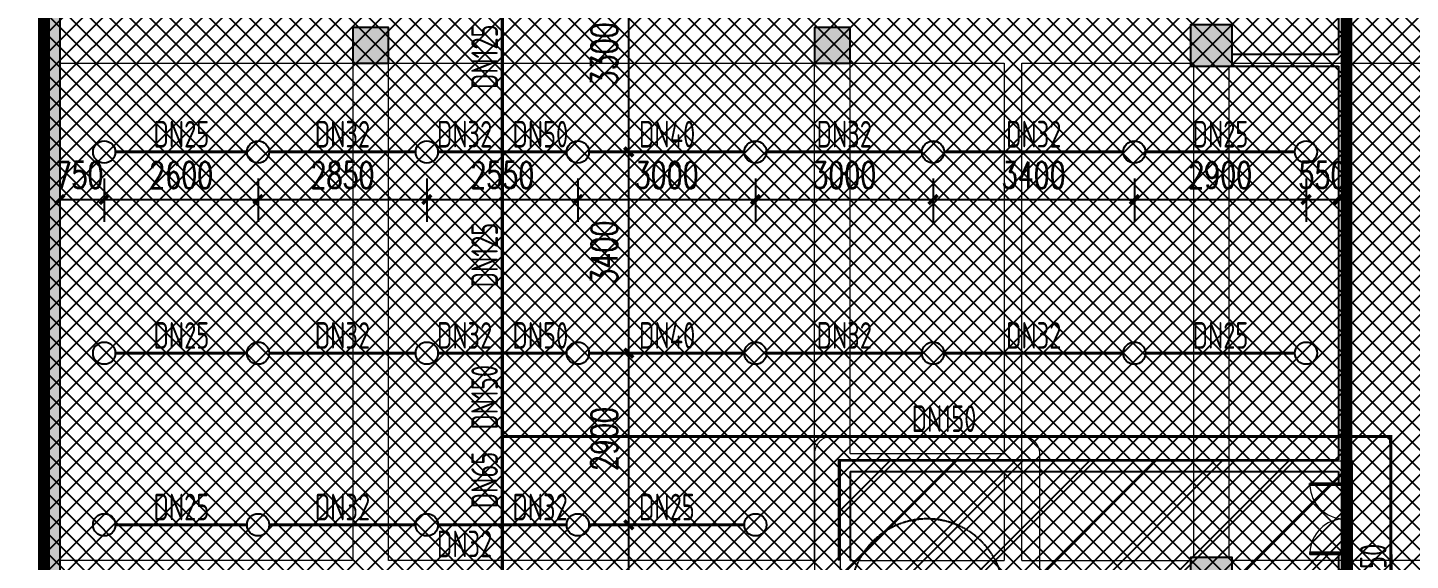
# Model space of a CAD drawing. Extents: x 6824721 to 16538177, y 2478193 to 6665639.
# Drawn here: x 8702771 to 8726125, y 2829001 to 2838001 of the extents above; entities that cross this region are included whole.
import ezdxf

# ---------------------------------------------------------------- set-up
doc = ezdxf.new("R2010")
doc.units = 0
doc.header["$LTSCALE"] = 10
doc.linetypes.add('DASH', pattern=[0.35, 0.25, -0.1])
for name, color, linetype in [('0-wo', 8, 'Continuous'), ('PUB_HATCH', 8, 'Continuous'), ('S-梁-虚线', 4, 'DASH'), ('W-EQUIP_喷头', 7, 'Continuous'), ('W-PIPE-喷淋中', 6, 'Continuous'), ('W-TEXT_喷淋', 7, 'Continuous'), ('W-TWT_DIM', 3, 'Continuous'), ('WALL', 9, 'Continuous')]:
    doc.layers.add(name, color=color, linetype=linetype)
doc.layers.add('钢梁', color=141, linetype='Continuous', lineweight=18)
doc.styles.add('8B2_02', font='tssdeng.shx', dxfattribs={"width": 0.7, "bigfont": 'TSSDCHN.shx'})
doc.styles.add('_TCH_DIM_T3', font='SIMPLEX', dxfattribs={"width": 0.705882, "bigfont": 'GBCBIG'})
doc.dimstyles.new('_TWT_ARCH&&150', dxfattribs={"dimtxt": 446.25, "dimasz": 150, "dimexe": 375, "dimexo": 450, "dimgap": 189.375, "dimtad": 1, "dimdec": 0, "dimzin": 0, "dimdsep": 46, "dimtxsty": '_TCH_DIM_T3', "dimblk": 'ARCHTICK', "dimcen": 0.09, "dimclrt": 7, "dimazin": 2, "dimtfac": 1, "dimtdec": 0, "dimtix": 1, "dimtmove": 2, "dimatfit": 3, "dimfxl": 0, "dimtolj": 1, "dimtzin": 0, "dimarcsym": 0})

# ---------------------------------------------------------------- blocks, each defined once
blk = doc.blocks.new('_FZH')
blk.add_lwpolyline([(-0.5, -0.5), (0.5, -0.5), (0.5, 0.5), (-0.5, 0.5)], close=True)
at = {"layer": 'PUB_HATCH'}
blk.add_solid([(-0.5, -0.5), (0.5, -0.5), (-0.5, 0.5), (0.5, 0.5)], dxfattribs=at)
blk = doc.blocks.new('$DorLib2D$00000002')
for p, q in [((-0.5, 0), (-0.5, 0.4875)), ((-0.475, 0.4875), (-0.5, 0.4875)), ((-0.475, 0), (-0.475, 0.4875)), ((0.475, 0), (0.475, 0.4875)), ((0.475, 0.4875), (0.5, 0.4875)), ((0.5, 0), (0.5, 0.4875)), ((-0.5, 0), (-0.475, 0)), ((0.5, 0), (0.475, 0))]:
    blk.add_line(p, q)
at = {"lineweight": 13}
for centre, start, end in [((-0.4875, 0), 0, 88.53072), ((0.4875, 0), 91.46928, 180)]:
    blk.add_arc(centre, 0.4875, start, end, dxfattribs=at)
blk = doc.blocks.new('jkytk')
h = blk.add_hatch()
h.set_pattern_fill('ANSI31', color=252, scale=500)
h.set_pattern_definition([(45, (8493122.4, 3120586.9), (-561.266, 561.266), [])])
h.paths.add_polyline_path([(8419764, 2839327), (8411114, 2839327), (8411114, 2832927), (8414114, 2832927), (8414114, 2836977), (8419764, 2836977)])
at = {"color": 1, "const_width": 20}
blk.add_lwpolyline([(8419764, 2839327), (8411114, 2839327), (8411114, 2832927), (8414114, 2832927), (8414114, 2836977), (8419764, 2836977)], close=True, dxfattribs=at)
at = {"layer": 'WALL', "color": 1, "const_width": 200}
for points in [[(8397664, 2936327), (8397664, 2880827), (8403014, 2880827), (8403014, 2877127), (8414015, 2877127), (8414015, 2855577), (8419664, 2855577), (8419664, 2833027), (8414964, 2833027), (8414964, 2828577), (8419664, 2828577), (8419664, 2819527)], [(8403014, 2880827), (8397664, 2880827), (8397664, 2833027), (8419664, 2833027), (8419664, 2855577), (8414015, 2855577), (8414015, 2877127), (8403014, 2877127), (8403014, 2880827)]]:
    blk.add_lwpolyline(points, dxfattribs=at)
blk = doc.blocks.new('LIANGMOBAN')
at = {"layer": 'S-梁-虚线', "color": 8, "lineweight": 18}
for p, q in [((1833841, 123428), (1838791, 123428)), ((1838791, 123428), (1838791, 115028)), ((1839391, 115028), (1839391, 123428)), ((1839391, 123428), (1846591, 123428)), ((1846591, 115028), (1846591, 123428)), ((1847191, 123428), (1849791, 123428)), ((1847191, 116828), (1847191, 123428)), ((1849791, 123428), (1849791, 116828)), ((1850091, 115028), (1850091, 123428)), ((1850091, 123428), (1852941, 123428)), ((1852991, 123378), (1852991, 115078)), ((1853591, 115078), (1853591, 123378)), ((1853641, 123428), (1861266, 123428)), ((1849791, 116828), (1847191, 116828)), ((1847191, 115028), (1847191, 116528)), ((1847191, 116528), (1849791, 116528)), ((1849791, 116528), (1849791, 115028)), ((1838791, 115028), (1833841, 115028)), ((1846591, 115028), (1839391, 115028)), ((1847191, 115028), (1849791, 115028)), ((1850091, 115028), (1852941, 115028)), ((1861316, 115028), (1853641, 115028))]:
    blk.add_line(p, q, dxfattribs=at)
blk = doc.blocks.new('_ArchTick')
at = {"color": 0, "linetype": 'ByBlock', "const_width": 0.4}
blk.add_lwpolyline([(-0.5, -0.5), (0.5, 0.5)], dxfattribs=at)
blk = doc.blocks.new('*D681')
at = {"layer": 'Defpoints', "color": 0, "transparency": 16777216}
for p in [(8712444, 2829601), (8712925, 2829601), (8712444, 2826201)]:
    blk.add_point(p, dxfattribs=at)
at = {"layer": 'W-TWT_DIM', "color": 0, "lineweight": -2, "transparency": 16777216}
for p, q in [((8712894, 2829601), (8713300, 2829601)), ((8712925, 2826201), (8712925, 2829601)), ((8712894, 2826201), (8713300, 2826201))]:
    blk.add_line(p, q, dxfattribs=at)
at = {"layer": 'W-TWT_DIM', "color": 0, "lineweight": -2, "transparency": 16777216, "xscale": 150, "yscale": 150, "zscale": 150}
for p, rotation in [((8712925, 2829601), 90), ((8712925, 2826201), 270)]:
    blk.add_blockref('_ArchTick', p, dxfattribs=dict(at, rotation=rotation))
at = {"layer": 'W-TWT_DIM', "color": 7, "transparency": 16777216, "insert": (8712512, 2827901), "char_height": 446.2, "attachment_point": 5, "rotation": 90, "style": '_TCH_DIM_T3'}
blk.add_mtext('\\A1;3400', dxfattribs=at)
blk = doc.blocks.new('*D682')
at = {"layer": 'Defpoints', "color": 0, "transparency": 16777216}
for p in [(8712444, 2832501), (8712925, 2832501), (8712444, 2829601)]:
    blk.add_point(p, dxfattribs=at)
at = {"layer": 'W-TWT_DIM', "color": 0, "lineweight": -2, "transparency": 16777216}
for p, q in [((8712894, 2832501), (8713300, 2832501)), ((8712925, 2829601), (8712925, 2832501)), ((8712894, 2829601), (8713300, 2829601))]:
    blk.add_line(p, q, dxfattribs=at)
at = {"layer": 'W-TWT_DIM', "color": 0, "lineweight": -2, "transparency": 16777216, "xscale": 150, "yscale": 150, "zscale": 150}
for p, rotation in [((8712925, 2832501), 90), ((8712925, 2829601), 270)]:
    blk.add_blockref('_ArchTick', p, dxfattribs=dict(at, rotation=rotation))
at = {"layer": 'W-TWT_DIM', "color": 7, "transparency": 16777216, "insert": (8712512, 2831051), "char_height": 446.2, "attachment_point": 5, "rotation": 90, "style": '_TCH_DIM_T3'}
blk.add_mtext('\\A1;2900', dxfattribs=at)
blk = doc.blocks.new('*D683')
at = {"layer": 'Defpoints', "color": 0, "transparency": 16777216}
for p in [(8712444, 2835901), (8712925, 2835901), (8712444, 2832501)]:
    blk.add_point(p, dxfattribs=at)
at = {"layer": 'W-TWT_DIM', "color": 0, "lineweight": -2, "transparency": 16777216}
for p, q in [((8712894, 2835901), (8713300, 2835901)), ((8712925, 2832501), (8712925, 2835901)), ((8712894, 2832501), (8713300, 2832501))]:
    blk.add_line(p, q, dxfattribs=at)
at = {"layer": 'W-TWT_DIM', "color": 0, "lineweight": -2, "transparency": 16777216, "xscale": 150, "yscale": 150, "zscale": 150}
for p, rotation in [((8712925, 2835901), 90), ((8712925, 2832501), 270)]:
    blk.add_blockref('_ArchTick', p, dxfattribs=dict(at, rotation=rotation))
at = {"layer": 'W-TWT_DIM', "color": 7, "transparency": 16777216, "insert": (8712512, 2834201), "char_height": 446.2, "attachment_point": 5, "rotation": 90, "style": '_TCH_DIM_T3'}
blk.add_mtext('\\A1;3400', dxfattribs=at)
blk = doc.blocks.new('*D684')
at = {"layer": 'Defpoints', "color": 0, "transparency": 16777216}
for p in [(8712444, 2839201), (8712925, 2839201), (8712444, 2835901)]:
    blk.add_point(p, dxfattribs=at)
at = {"layer": 'W-TWT_DIM', "color": 0, "lineweight": -2, "transparency": 16777216}
for p, q in [((8712894, 2839201), (8713300, 2839201)), ((8712925, 2835901), (8712925, 2839201)), ((8712894, 2835901), (8713300, 2835901))]:
    blk.add_line(p, q, dxfattribs=at)
at = {"layer": 'W-TWT_DIM', "color": 0, "lineweight": -2, "transparency": 16777216, "xscale": 150, "yscale": 150, "zscale": 150}
for p, rotation in [((8712925, 2839201), 90), ((8712925, 2835901), 270)]:
    blk.add_blockref('_ArchTick', p, dxfattribs=dict(at, rotation=rotation))
at = {"layer": 'W-TWT_DIM', "color": 7, "transparency": 16777216, "insert": (8712512, 2837551), "char_height": 446.2, "attachment_point": 5, "rotation": 90, "style": '_TCH_DIM_T3'}
blk.add_mtext('\\A1;3300', dxfattribs=at)
blk = doc.blocks.new('*D1381')
at = {"layer": 'Defpoints', "color": 0, "transparency": 16777216}
for p in [(8703314, 2835901), (8704064, 2835901), (8704064, 2835097)]:
    blk.add_point(p, dxfattribs=at)
at = {"layer": 'W-TWT_DIM', "color": 0, "lineweight": -2, "transparency": 16777216}
for p, q in [((8703314, 2835451), (8703314, 2834722)), ((8704064, 2835451), (8704064, 2834722)), ((8703314, 2835097), (8704064, 2835097))]:
    blk.add_line(p, q, dxfattribs=at)
at = {"layer": 'W-TWT_DIM', "color": 0, "lineweight": -2, "transparency": 16777216, "xscale": 150, "yscale": 150, "zscale": 150, "rotation": 180}
blk.add_blockref('_ArchTick', (8703314, 2835097), dxfattribs=at)
at = {"layer": 'W-TWT_DIM', "color": 0, "lineweight": -2, "transparency": 16777216, "xscale": 150, "yscale": 150, "zscale": 150}
blk.add_blockref('_ArchTick', (8704064, 2835097), dxfattribs=at)
at = {"layer": 'W-TWT_DIM', "color": 7, "transparency": 16777216, "insert": (8703646, 2835510), "char_height": 446.2, "attachment_point": 5, "style": '_TCH_DIM_T3'}
blk.add_mtext('\\A1;750', dxfattribs=at)
blk = doc.blocks.new('*D1382')
at = {"layer": 'Defpoints', "color": 0, "transparency": 16777216}
for p in [(8704064, 2835901), (8706664, 2835901), (8706664, 2835097)]:
    blk.add_point(p, dxfattribs=at)
at = {"layer": 'W-TWT_DIM', "color": 0, "lineweight": -2, "transparency": 16777216}
for p, q in [((8704064, 2835451), (8704064, 2834722)), ((8706664, 2835451), (8706664, 2834722)), ((8704064, 2835097), (8706664, 2835097))]:
    blk.add_line(p, q, dxfattribs=at)
at = {"layer": 'W-TWT_DIM', "color": 0, "lineweight": -2, "transparency": 16777216, "xscale": 150, "yscale": 150, "zscale": 150, "rotation": 180}
blk.add_blockref('_ArchTick', (8704064, 2835097), dxfattribs=at)
at = {"layer": 'W-TWT_DIM', "color": 0, "lineweight": -2, "transparency": 16777216, "xscale": 150, "yscale": 150, "zscale": 150}
blk.add_blockref('_ArchTick', (8706664, 2835097), dxfattribs=at)
at = {"layer": 'W-TWT_DIM', "color": 7, "transparency": 16777216, "insert": (8705364, 2835510), "char_height": 446.2, "attachment_point": 5, "style": '_TCH_DIM_T3'}
blk.add_mtext('\\A1;2600', dxfattribs=at)
blk = doc.blocks.new('*D1383')
at = {"layer": 'Defpoints', "color": 0, "transparency": 16777216}
for p in [(8706664, 2835901), (8709514, 2835901), (8709514, 2835097)]:
    blk.add_point(p, dxfattribs=at)
at = {"layer": 'W-TWT_DIM', "color": 0, "lineweight": -2, "transparency": 16777216}
for p, q in [((8706664, 2835451), (8706664, 2834722)), ((8709514, 2835451), (8709514, 2834722)), ((8706664, 2835097), (8709514, 2835097))]:
    blk.add_line(p, q, dxfattribs=at)
at = {"layer": 'W-TWT_DIM', "color": 0, "lineweight": -2, "transparency": 16777216, "xscale": 150, "yscale": 150, "zscale": 150, "rotation": 180}
blk.add_blockref('_ArchTick', (8706664, 2835097), dxfattribs=at)
at = {"layer": 'W-TWT_DIM', "color": 0, "lineweight": -2, "transparency": 16777216, "xscale": 150, "yscale": 150, "zscale": 150}
blk.add_blockref('_ArchTick', (8709514, 2835097), dxfattribs=at)
at = {"layer": 'W-TWT_DIM', "color": 7, "transparency": 16777216, "insert": (8708089, 2835510), "char_height": 446.2, "attachment_point": 5, "style": '_TCH_DIM_T3'}
blk.add_mtext('\\A1;2850', dxfattribs=at)
blk = doc.blocks.new('*D1384')
at = {"layer": 'Defpoints', "color": 0, "transparency": 16777216}
for p in [(8709514, 2835901), (8712064, 2835901), (8712064, 2835097)]:
    blk.add_point(p, dxfattribs=at)
at = {"layer": 'W-TWT_DIM', "color": 0, "lineweight": -2, "transparency": 16777216}
for p, q in [((8709514, 2835451), (8709514, 2834722)), ((8712064, 2835451), (8712064, 2834722)), ((8709514, 2835097), (8712064, 2835097))]:
    blk.add_line(p, q, dxfattribs=at)
at = {"layer": 'W-TWT_DIM', "color": 0, "lineweight": -2, "transparency": 16777216, "xscale": 150, "yscale": 150, "zscale": 150, "rotation": 180}
blk.add_blockref('_ArchTick', (8709514, 2835097), dxfattribs=at)
at = {"layer": 'W-TWT_DIM', "color": 0, "lineweight": -2, "transparency": 16777216, "xscale": 150, "yscale": 150, "zscale": 150}
blk.add_blockref('_ArchTick', (8712064, 2835097), dxfattribs=at)
at = {"layer": 'W-TWT_DIM', "color": 7, "transparency": 16777216, "insert": (8710789, 2835510), "char_height": 446.2, "attachment_point": 5, "style": '_TCH_DIM_T3'}
blk.add_mtext('\\A1;2550', dxfattribs=at)
blk = doc.blocks.new('*D1385')
at = {"layer": 'Defpoints', "color": 0, "transparency": 16777216}
for p in [(8712064, 2835901), (8715064, 2835901), (8715064, 2835097)]:
    blk.add_point(p, dxfattribs=at)
at = {"layer": 'W-TWT_DIM', "color": 0, "lineweight": -2, "transparency": 16777216}
for p, q in [((8712064, 2835451), (8712064, 2834722)), ((8715064, 2835451), (8715064, 2834722)), ((8712064, 2835097), (8715064, 2835097))]:
    blk.add_line(p, q, dxfattribs=at)
at = {"layer": 'W-TWT_DIM', "color": 0, "lineweight": -2, "transparency": 16777216, "xscale": 150, "yscale": 150, "zscale": 150, "rotation": 180}
blk.add_blockref('_ArchTick', (8712064, 2835097), dxfattribs=at)
at = {"layer": 'W-TWT_DIM', "color": 0, "lineweight": -2, "transparency": 16777216, "xscale": 150, "yscale": 150, "zscale": 150}
blk.add_blockref('_ArchTick', (8715064, 2835097), dxfattribs=at)
at = {"layer": 'W-TWT_DIM', "color": 7, "transparency": 16777216, "insert": (8713564, 2835510), "char_height": 446.2, "attachment_point": 5, "style": '_TCH_DIM_T3'}
blk.add_mtext('\\A1;3000', dxfattribs=at)
blk = doc.blocks.new('*D1386')
at = {"layer": 'Defpoints', "color": 0, "transparency": 16777216}
for p in [(8715064, 2835901), (8718064, 2835901), (8718064, 2835097)]:
    blk.add_point(p, dxfattribs=at)
at = {"layer": 'W-TWT_DIM', "color": 0, "lineweight": -2, "transparency": 16777216}
for p, q in [((8715064, 2835451), (8715064, 2834722)), ((8718064, 2835451), (8718064, 2834722)), ((8715064, 2835097), (8718064, 2835097))]:
    blk.add_line(p, q, dxfattribs=at)
at = {"layer": 'W-TWT_DIM', "color": 0, "lineweight": -2, "transparency": 16777216, "xscale": 150, "yscale": 150, "zscale": 150, "rotation": 180}
blk.add_blockref('_ArchTick', (8715064, 2835097), dxfattribs=at)
at = {"layer": 'W-TWT_DIM', "color": 0, "lineweight": -2, "transparency": 16777216, "xscale": 150, "yscale": 150, "zscale": 150}
blk.add_blockref('_ArchTick', (8718064, 2835097), dxfattribs=at)
at = {"layer": 'W-TWT_DIM', "color": 7, "transparency": 16777216, "insert": (8716564, 2835510), "char_height": 446.2, "attachment_point": 5, "style": '_TCH_DIM_T3'}
blk.add_mtext('\\A1;3000', dxfattribs=at)
blk = doc.blocks.new('*D1387')
at = {"layer": 'Defpoints', "color": 0, "transparency": 16777216}
for p in [(8718064, 2835901), (8721464, 2835901), (8721464, 2835097)]:
    blk.add_point(p, dxfattribs=at)
at = {"layer": 'W-TWT_DIM', "color": 0, "lineweight": -2, "transparency": 16777216}
for p, q in [((8718064, 2835451), (8718064, 2834722)), ((8721464, 2835451), (8721464, 2834722)), ((8718064, 2835097), (8721464, 2835097))]:
    blk.add_line(p, q, dxfattribs=at)
at = {"layer": 'W-TWT_DIM', "color": 0, "lineweight": -2, "transparency": 16777216, "xscale": 150, "yscale": 150, "zscale": 150, "rotation": 180}
blk.add_blockref('_ArchTick', (8718064, 2835097), dxfattribs=at)
at = {"layer": 'W-TWT_DIM', "color": 0, "lineweight": -2, "transparency": 16777216, "xscale": 150, "yscale": 150, "zscale": 150}
blk.add_blockref('_ArchTick', (8721464, 2835097), dxfattribs=at)
at = {"layer": 'W-TWT_DIM', "color": 7, "transparency": 16777216, "insert": (8719764, 2835510), "char_height": 446.2, "attachment_point": 5, "style": '_TCH_DIM_T3'}
blk.add_mtext('\\A1;3400', dxfattribs=at)
blk = doc.blocks.new('*D1388')
at = {"layer": 'Defpoints', "color": 0, "transparency": 16777216}
for p in [(8721464, 2835901), (8724364, 2835901), (8724364, 2835097)]:
    blk.add_point(p, dxfattribs=at)
at = {"layer": 'W-TWT_DIM', "color": 0, "lineweight": -2, "transparency": 16777216}
for p, q in [((8721464, 2835451), (8721464, 2834722)), ((8724364, 2835451), (8724364, 2834722)), ((8721464, 2835097), (8724364, 2835097))]:
    blk.add_line(p, q, dxfattribs=at)
at = {"layer": 'W-TWT_DIM', "color": 0, "lineweight": -2, "transparency": 16777216, "xscale": 150, "yscale": 150, "zscale": 150, "rotation": 180}
blk.add_blockref('_ArchTick', (8721464, 2835097), dxfattribs=at)
at = {"layer": 'W-TWT_DIM', "color": 0, "lineweight": -2, "transparency": 16777216, "xscale": 150, "yscale": 150, "zscale": 150}
blk.add_blockref('_ArchTick', (8724364, 2835097), dxfattribs=at)
at = {"layer": 'W-TWT_DIM', "color": 7, "transparency": 16777216, "insert": (8722914, 2835510), "char_height": 446.2, "attachment_point": 5, "style": '_TCH_DIM_T3'}
blk.add_mtext('\\A1;2900', dxfattribs=at)
blk = doc.blocks.new('*D1389')
at = {"layer": 'Defpoints', "color": 0, "transparency": 16777216}
for p in [(8724364, 2835901), (8724914, 2835901), (8724914, 2835097)]:
    blk.add_point(p, dxfattribs=at)
at = {"layer": 'W-TWT_DIM', "color": 0, "lineweight": -2, "transparency": 16777216}
for p, q in [((8724364, 2835451), (8724364, 2834722)), ((8724914, 2835451), (8724914, 2834722)), ((8724364, 2835097), (8724214, 2835097)), ((8724364, 2835097), (8724914, 2835097)), ((8724914, 2835097), (8725064, 2835097))]:
    blk.add_line(p, q, dxfattribs=at)
at = {"layer": 'W-TWT_DIM', "color": 0, "lineweight": -2, "transparency": 16777216, "xscale": 150, "yscale": 150, "zscale": 150}
blk.add_blockref('_ArchTick', (8724364, 2835097), dxfattribs=at)
at = {"layer": 'W-TWT_DIM', "color": 0, "lineweight": -2, "transparency": 16777216, "xscale": 150, "yscale": 150, "zscale": 150, "rotation": 180}
blk.add_blockref('_ArchTick', (8724914, 2835097), dxfattribs=at)
at = {"layer": 'W-TWT_DIM', "color": 7, "transparency": 16777216, "insert": (8724639, 2835510), "char_height": 446.2, "attachment_point": 5, "style": '_TCH_DIM_T3'}
blk.add_mtext('\\A1;550', dxfattribs=at)
blk = doc.blocks.new('$TwtSys$00000125')
blk.add_circle((0, 0, 0), 1)

msp = doc.modelspace()

# ---------------------------------------------------------------- hatches: boundary and pattern name
h = msp.add_hatch()
h.set_pattern_fill('ANSI37', color=8, scale=150)
h.set_pattern_definition([(45, (8303016.86, 2710265.2), (-168.3798, 168.3798), []), (135, (8303016.86, 2710265.2), (-168.3798, -168.3798), [])])
h.paths.add_polyline_path([(8824414.1, 2949451.5), (8824414.1, 2935151.5), (8842714.1, 2935151.5), (8842714.1, 2879526.5), (8827964.1, 2879526.5), (8827964.1, 2881476.5), (8830839.1, 2881476.5), (8830939.1, 2886876.5), (8804334.6, 2886876.5), (8804142.3, 2820149.7), (8833564.1, 2820152.3), (8833564.1, 2817714.5), (8841204.8, 2810768), (8839163.9, 2808501.4), (8843102.6, 2804955), (8820829.2, 2780217.9), (8820829.2, 2770055.4), (8785124.6, 2730401.5), (8708264.1, 2730401.5), (8708264.1, 2736351.5), (8695014.1, 2750701.5), (8695014.1, 2775001.5), (8703014.1, 2775002.8), (8703014.1, 2949451.5), (8712039.3, 2949451.5)])
at = {"layer": '0-wo'}
msp.add_hatch(color=8, dxfattribs=at).paths.add_polyline_path([(8703314.1, 2891701.5), (8703014.1, 2891701.5), (8703014.1, 2824401.5), (8703314.1, 2824401.5)])
at = {"layer": 'W-PIPE-喷淋中'}
for points in [[(8725793.7, 2831095.4), (8725793.7, 2831121.7), (8725819.9, 2831121.7)], [(8725793.7, 2831095.4), (8725819.9, 2831095.5), (8725819.9, 2831121.7)]]:
    msp.add_hatch(color=256, dxfattribs=at).paths.add_polyline_path(points)

# ---------------------------------------------------------------- linework, layer by layer
at = {"layer": '0-wo', "color": 8}
for p, q in [((8703014.1, 2891701.5), (8703014.1, 2824401.5)), ((8703314.1, 2891701.5), (8703314.1, 2824401.5)), ((8725114.1, 2840941.5), (8725114.1, 2837451.5)), ((8724914.1, 2840741.5), (8724914.1, 2837551.5)), ((8723114.1, 2837551.5), (8724914.1, 2837551.5)), ((8723114.1, 2837351.5), (8724914.1, 2837351.5)), ((8724914.1, 2837351.5), (8724914.1, 2830701.5)), ((8725114.1, 2837451.5), (8725114.1, 2830601.5)), ((8716464.1, 2830701.5), (8716464.1, 2829001.5)), ((8716464.1, 2830701.5), (8724914.1, 2830701.5)), ((8716664.1, 2830501.5), (8716664.1, 2829001.5)), ((8716664.1, 2830501.5), (8724914.1, 2830501.5)), ((8724914.1, 2830501.5), (8724914.1, 2830301.5)), ((8725114.1, 2830301.5), (8725114.1, 2830601.5)), ((8724914.1, 2830301.5), (8725114.1, 2830301.5)), ((8725114.1, 2829101.5), (8724914.1, 2829101.5)), ((8724914.1, 2829101.5), (8724914.1, 2828551.5)), ((8725114.1, 2828451.5), (8725114.1, 2829101.5))]:
    msp.add_line(p, q, dxfattribs=at)
at = {"layer": '0-wo', "color": 8, "linetype": 'DASH', "const_width": 20}
msp.add_lwpolyline([(8716364.1, 2823901.5), (8719564.1, 2823901.5, 0.4142136), (8719864.1, 2824201.5), (8719864.1, 2830801.5, 0.4142136), (8719564.1, 2831101.5), (8716364.1, 2831101.5, 0.4142136), (8716064.1, 2830801.5), (8716064.1, 2824201.5, 0.4142136)], format="xyb", close=True, dxfattribs=at)
at = {"layer": '0-wo', "color": 8, "linetype": 'DASH'}
msp.add_arc((8717964.1, 2828401.5), 1300, 0, 180, dxfattribs=at)
at = {"layer": 'W-PIPE-喷淋中', "ltscale": 1.5, "const_width": 52.5}
for points in [[(8710789.1, 2839201.5), (8710789.1, 2835901.5)], [(8706476.6, 2835901.5), (8704251.6, 2835901.5)], [(8709326.6, 2835901.5), (8706851.6, 2835901.5)], [(8710789.1, 2835901.5), (8709701.6, 2835901.5)], [(8711876.6, 2835901.5), (8710789.1, 2835901.5)], [(8710789.1, 2835901.5), (8710789.1, 2832501.5)], [(8714876.6, 2835901.5), (8712251.6, 2835901.5)], [(8715251.6, 2835901.5), (8717876.6, 2835901.5)], [(8718251.6, 2835901.5), (8721276.6, 2835901.5)], [(8721651.6, 2835901.5), (8724176.6, 2835901.5)], [(8706476.6, 2832501.5), (8704251.6, 2832501.5)], [(8709326.6, 2832501.5), (8706851.6, 2832501.5)], [(8710789.1, 2832501.5), (8709701.6, 2832501.5)], [(8711876.6, 2832501.5), (8710789.1, 2832501.5)], [(8710789.1, 2832501.5), (8710789.1, 2831095.4)], [(8712251.6, 2832501.5), (8714876.6, 2832501.5)], [(8715251.6, 2832501.5), (8717876.6, 2832501.5)], [(8718251.6, 2832501.5), (8721276.6, 2832501.5)], [(8721651.6, 2832501.5), (8724176.6, 2832501.5)], [(8710789.1, 2831095.4), (8725793.7, 2831095.4)], [(8710789.1, 2829601.5), (8710789.1, 2831095.4)], [(8725803.1, 2826461.6), (8725793.7, 2831095.4)], [(8706476.6, 2829601.5), (8704251.6, 2829601.5)], [(8709326.6, 2829601.5), (8706851.6, 2829601.5)], [(8710789.1, 2829601.5), (8709701.6, 2829601.5)], [(8711876.6, 2829601.5), (8710789.1, 2829601.5)], [(8710789.1, 2826201.5), (8710789.1, 2829601.5)], [(8714876.6, 2829601.5), (8712251.6, 2829601.5)]]:
    msp.add_lwpolyline(points, dxfattribs=at)

# ---------------------------------------------------------------- block references
msp.add_blockref('jkytk', (305383.7, -8645.8))
at = {"layer": '0-wo', "color": 8}
for name, p, xscale, yscale, zscale, rotation in [('_FZH', (8708564.1, 2837701.5), 600, 600, 600, 90), ('_FZH', (8716364.1, 2837701.5), 600, 600, 600, 90), ('_FZH', (8722764.1, 2837701.5), 700, 700, 700, 90), ('$DorLib2D$00000002', (8725014.1, 2829701.5), -1200, -1200, 200, 270), ('_FZH', (8722764.1, 2828701.5), 700, 700, 700, 90)]:
    msp.add_blockref(name, p, dxfattribs=dict(at, xscale=xscale, yscale=yscale, zscale=zscale, rotation=rotation))
at = {"layer": 'W-EQUIP_喷头', "xscale": 187.5, "yscale": 187.5, "zscale": 187.5}
for p in [(8704064.1, 2835901.5), (8706664.1, 2835901.5), (8709514.1, 2835901.5), (8712064.1, 2835901.5), (8715064.1, 2835901.5), (8718064.1, 2835901.5), (8721464.1, 2835901.5), (8724364.1, 2835901.5), (8704064.1, 2832501.5), (8706664.1, 2832501.5), (8709514.1, 2832501.5), (8712064.1, 2832501.5), (8715064.1, 2832501.5), (8718064.1, 2832501.5), (8721464.1, 2832501.5), (8724364.1, 2832501.5), (8704064.1, 2829601.5), (8706664.1, 2829601.5), (8709514.1, 2829601.5), (8712064.1, 2829601.5), (8715064.1, 2829601.5)]:
    msp.add_blockref('$TwtSys$00000125', p, dxfattribs=at)
at = {"layer": '钢梁', "color": 6}
msp.add_blockref('LIANGMOBAN', (6869472.7, 2713973), dxfattribs=at)

# ---------------------------------------------------------------- texts
at = {"layer": 'W-TEXT_喷淋', "style": '8B2_02', "width": 0.7}
for s, p in [('DN125', (8710714.1, 2836963.9)), ('DN125', (8710714.1, 2833613.9)), ('DN150', (8710714.1, 2831210.8)), ('DN65', (8710714.1, 2829882)), ('DN150', (8725723.4, 2828190.3))]:
    msp.add_text(s, height=450, rotation=90, dxfattribs=at).set_placement(p)
for s, p in [('DN25', (8704897.6, 2835976.5)), ('DN32', (8707622.6, 2835976.5)), ('DN32', (8709685.1, 2835976.5)), ('DN50', (8710960.1, 2835976.5)), ('DN40', (8713097.6, 2835976.5)), ('DN32', (8716097.6, 2835976.5)), ('DN32', (8719297.6, 2835976.5)), ('DN25', (8722447.6, 2835976.5)), ('DN25', (8704897.6, 2832576.5)), ('DN32', (8707622.6, 2832576.5)), ('DN32', (8709685.1, 2832576.5)), ('DN50', (8710960.1, 2832576.5)), ('DN40', (8713097.6, 2832576.5)), ('DN32', (8716097.6, 2832576.5)), ('DN32', (8719297.6, 2832576.5)), ('DN25', (8722447.6, 2832576.5)), ('DN150', (8717703.8, 2831170.4)), ('DN25', (8704897.6, 2829676.5)), ('DN32', (8707622.6, 2829676.5)), ('DN32', (8710960.1, 2829676.5)), ('DN25', (8713097.6, 2829676.5)), ('DN32', (8709685.1, 2829054))]:
    msp.add_text(s, height=450, dxfattribs=at).set_placement(p)

# ---------------------------------------------------------------- dimensions: what is measured, and where the dimension line sits
at = {"layer": 'W-TWT_DIM'}
for p1, p2, distance, picture, middle in [((8712443.5, 2835901.5), (8712443.5, 2839201.5), -481.1, '*D684', (8712512.1, 2837551.5)), ((8704064.1, 2835901.5), (8706664.1, 2835901.5), -804.3, '*D1382', (8705364.1, 2835509.6)), ((8706664.1, 2835901.5), (8709514.1, 2835901.5), -804.3, '*D1383', (8708089.1, 2835509.6)), ((8709514.1, 2835901.5), (8712064.1, 2835901.5), -804.3, '*D1384', (8710789.1, 2835509.6)), ((8712064.1, 2835901.5), (8715064.1, 2835901.5), -804.3, '*D1385', (8713564.1, 2835509.6)), ((8712443.5, 2832501.5), (8712443.5, 2835901.5), -481.1, '*D683', (8712512.1, 2834201.5)), ((8715064.1, 2835901.5), (8718064.1, 2835901.5), -804.3, '*D1386', (8716564.1, 2835509.6)), ((8718064.1, 2835901.5), (8721464.1, 2835901.5), -804.3, '*D1387', (8719764.1, 2835509.6)), ((8721464.1, 2835901.5), (8724364.1, 2835901.5), -804.3, '*D1388', (8722914.1, 2835509.6)), ((8724364.1, 2835901.5), (8724914.1, 2835901.5), -804.3, '*D1389', (8724639.1, 2835509.6)), ((8712443.5, 2829601.5), (8712443.5, 2832501.5), -481.1, '*D682', (8712512.1, 2831051.5)), ((8712443.5, 2826201.5), (8712443.5, 2829601.5), -481.1, '*D681', (8712512.1, 2827901.5))]:
    dim = msp.add_aligned_dim(p1=p1, p2=p2, distance=distance, dimstyle='_TWT_ARCH&&150', dxfattribs=at)
    dim.commit()
    dim.dimension.update_dxf_attribs({"geometry": picture, "text_midpoint": middle})
dim = msp.add_linear_dim(base=(8704064.1, 2835097.1), p1=(8703314.1, 2835901.5), p2=(8704064.1, 2835901.5), angle=0, dimstyle='_TWT_ARCH&&150', dxfattribs=at)
dim.commit()
dim.dimension.update_dxf_attribs({"geometry": '*D1381', "text_midpoint": (8703646.4, 2835509.6), "dimtype": 129})

doc.saveas('drawing.dxf')
